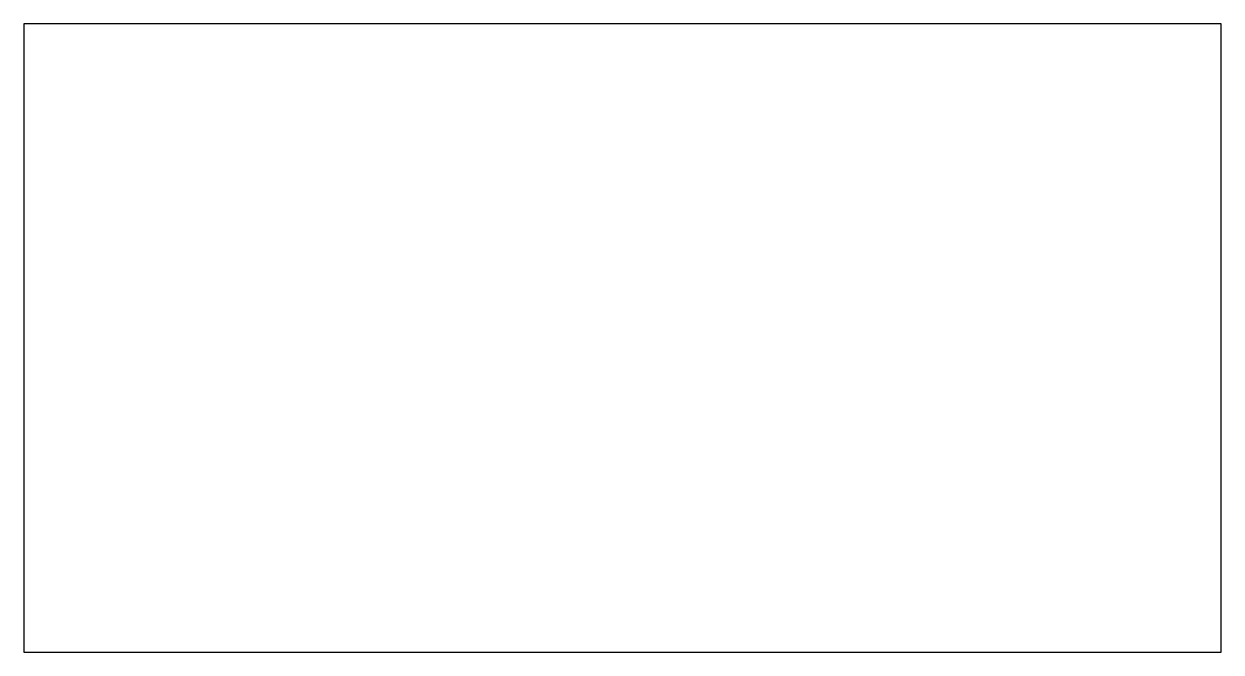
# Model space of a CAD drawing. Header units: inches. Extents: x 0 to 4, y -1.05 to 1.05.
import ezdxf

# ---------------------------------------------------------------- set-up
doc = ezdxf.new("R2010")
doc.units = ezdxf.units.IN
doc.layers.add('BLACK', color=1, linetype='CONTINUOUS')

msp = doc.modelspace()

# ---------------------------------------------------------------- linework, layer by layer
at = {"layer": 'BLACK'}
for p, q in [((4, 1.05), (0, 1.05)), ((0, 1.05), (0, -1.05)), ((4, -1.05), (4, 1.05)), ((0, -1.05), (4, -1.05))]:
    msp.add_line(p, q, dxfattribs=at)

doc.saveas('drawing.dxf')
